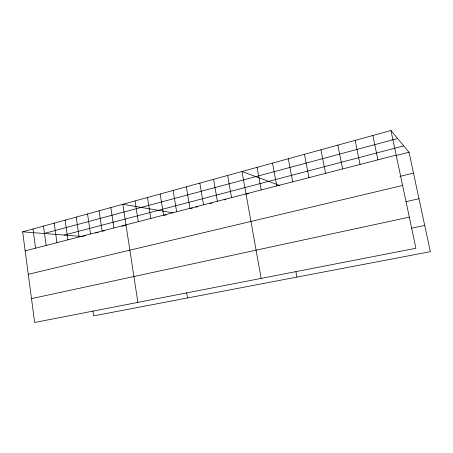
<?xml version="1.0" encoding="UTF-8"?>
<svg xmlns="http://www.w3.org/2000/svg" width="453" height="453" viewBox="0 0 453 453"><rect width="100%" height="100%" fill="white"/><g stroke="black" fill="none" stroke-linecap="round" stroke-linejoin="round"><path stroke-width="0.68" d="M390.967 130.515L415.911 248.272L34.649 322.485L22.65 231.834L390.967 130.515L409.014 152.236L430.35 251.658L93.68 315.86L92.978 310.979M44.077 233.499L397.621 138.522M64.252 235.073L403.719 145.86M25.17 250.866L396.182 155.124M82.899 236.302L85.623 235.6M95.606 233.023L98.182 232.361M102.718 231.189L104.683 230.685M121.885 226.251L125.94 225.203M164.133 215.362L166.16 214.835M190.543 208.55L192.519 208.04M195.809 207.191L197.819 206.676M209.926 203.556L211.97 203.029M224.02 199.92L225.985 199.416M246.63 194.094L248.669 193.567M396.205 155.538L409.014 152.236M399.908 176.381L413.487 173.074M28.267 274.269L402.609 185.47M405.979 201.67L418.991 198.731M31.489 298.618L409.314 217.134M411.59 228.182L424.727 225.447M22.65 231.834L82.219 236.472M172.989 212.814L122.82 204.28L137.888 302.389M279.846 185.532L241.987 171.5L261.149 278.397M372.842 135.504L377.898 159.841M355.141 140.373L360.05 164.45M337.847 145.13L342.615 168.946M320.95 149.779L325.582 173.34M304.444 154.32L308.94 177.638M288.301 158.76L292.672 181.834M295.922 271.732L296.925 277.1M272.519 163.097L276.766 185.94M257.083 167.344L261.211 189.954M227.638 175.447L231.545 197.61M213.59 179.309L217.389 201.262M199.83 183.097L203.527 204.835M186.342 186.806L189.949 208.34M173.131 190.441L176.636 211.778M186.67 292.689L187.531 297.961M160.175 194.003L163.595 215.141M147.48 197.497L150.809 218.442M135.028 200.917L138.273 221.676M110.838 207.576L113.918 227.961M99.088 210.804L102.089 231.013M87.554 213.98L90.481 234.008M76.234 217.095L79.088 236.947M65.124 220.147L67.905 239.835M54.218 223.148L56.931 242.666M43.505 226.098L46.149 245.447M32.984 228.992L35.566 248.182"/></g></svg>
